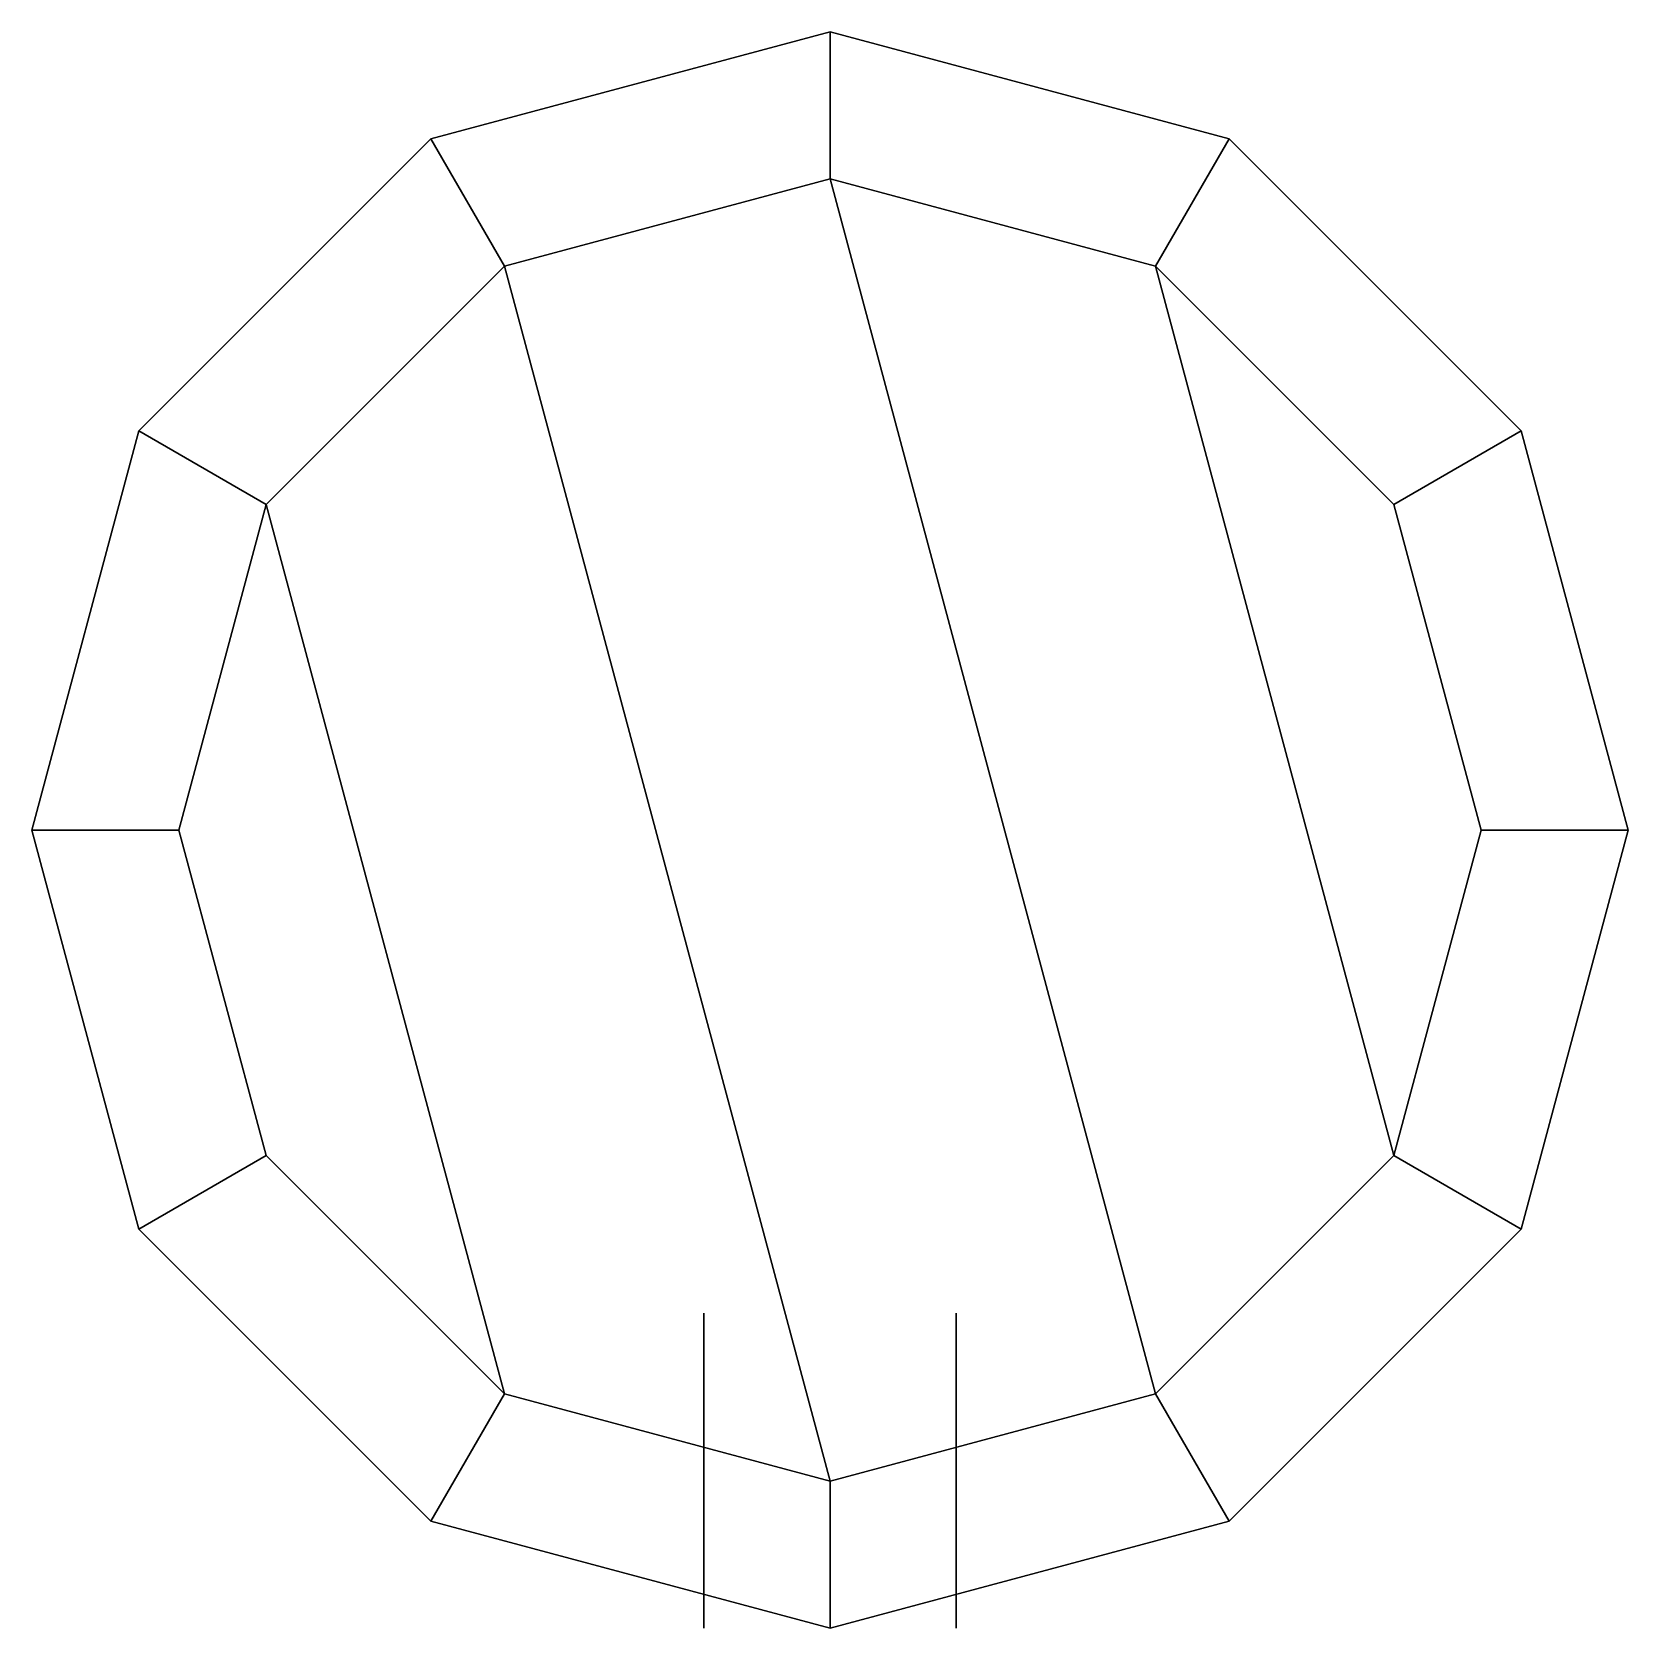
# Model space of a CAD drawing. Extents: x -0.38 to 0.38, y -0.38 to 0.38.
import ezdxf

# ---------------------------------------------------------------- set-up
doc = ezdxf.new("R2010")
doc.units = 0
doc.layers.add('MG_RING', color=3, linetype='CONTINUOUS')

msp = doc.modelspace()

# ---------------------------------------------------------------- linework, layer by layer
at = {"layer": 'MG_RING'}
for points in [[(-0.155, 0.26847, 2.09), (0, 0.31, 2.09), (0, 0.38, 2.09), (-0.19, 0.32909, 2.09)], [(-0.19, 0.32909, 2.09), (0, 0.38, 2.09), (0, 0.38, 2.08), (-0.19, 0.32909, 2.08)], [(0, 0.38, 2.09), (0.19, 0.32909, 2.09), (0.19, 0.32909, 2.08), (0, 0.38, 2.08)], [(0, 0.31, 2.09), (0.155, 0.26847, 2.09), (0.19, 0.32909, 2.09), (0, 0.38, 2.09)], [(-0.32909, 0.19, 2.09), (-0.19, 0.32909, 2.09), (-0.19, 0.32909, 2.08), (-0.32909, 0.19, 2.08)], [(-0.26847, 0.155, 2.09), (-0.155, 0.26847, 2.09), (-0.19, 0.32909, 2.09), (-0.32909, 0.19, 2.09)], [(0.155, 0.26847, 2.09), (0.26847, 0.155, 2.09), (0.32909, 0.19, 2.09), (0.19, 0.32909, 2.09)], [(0.19, 0.32909, 2.09), (0.32909, 0.19, 2.09), (0.32909, 0.19, 2.08), (0.19, 0.32909, 2.08)], [(0, 0.31, 2.09), (-0.155, 0.26847, 2.09), (-0.155, 0.26847, 1.96), (0, 0.31, 1.96)], [(0.155, -0.26847, 1.96), (0, 0.31, 1.96), (-0.155, 0.26847, 1.96), (0, -0.31, 1.96)], [(0.155, 0.26847, 2.09), (0, 0.31, 2.09), (0, 0.31, 1.96), (0.155, 0.26847, 1.96)], [(0.26847, -0.155, 1.96), (0.155, 0.26847, 1.96), (0, 0.31, 1.96), (0.155, -0.26847, 1.96)], [(-0.155, 0.26847, 2.09), (-0.26847, 0.155, 2.09), (-0.26847, 0.155, 1.96), (-0.155, 0.26847, 1.96)], [(0, -0.31, 1.96), (-0.155, 0.26847, 1.96), (-0.26847, 0.155, 1.96), (-0.155, -0.26847, 1.96)], [(0.26847, 0.155, 2.09), (0.155, 0.26847, 2.09), (0.155, 0.26847, 1.96), (0.26847, 0.155, 1.96)], [(0.31, 0, 1.96), (0.26847, 0.155, 1.96), (0.155, 0.26847, 1.96), (0.26847, -0.155, 1.96)], [(-0.38, 0, 2.09), (-0.32909, 0.19, 2.09), (-0.32909, 0.19, 2.08), (-0.38, 0, 2.08)], [(-0.31, 0, 2.09), (-0.26847, 0.155, 2.09), (-0.32909, 0.19, 2.09), (-0.38, 0, 2.09)], [(0.26847, 0.155, 2.09), (0.31, 0, 2.09), (0.38, 0, 2.09), (0.32909, 0.19, 2.09)], [(0.32909, 0.19, 2.09), (0.38, 0, 2.09), (0.38, 0, 2.08), (0.32909, 0.19, 2.08)], [(-0.26847, 0.155, 2.09), (-0.31, 0, 2.09), (-0.31, 0, 1.96), (-0.26847, 0.155, 1.96)], [(-0.155, -0.26847, 1.96), (-0.26847, 0.155, 1.96), (-0.31, 0, 1.96), (-0.26847, -0.155, 1.96)], [(0.31, 0, 2.09), (0.26847, 0.155, 2.09), (0.26847, 0.155, 1.96), (0.31, 0, 1.96)], [(-0.32909, -0.19, 2.09), (-0.38, 0, 2.09), (-0.38, 0, 2.08), (-0.32909, -0.19, 2.08)], [(-0.26847, -0.155, 2.09), (-0.31, 0, 2.09), (-0.38, 0, 2.09), (-0.32909, -0.19, 2.09)], [(-0.31, 0, 2.09), (-0.26847, -0.155, 2.09), (-0.26847, -0.155, 1.96), (-0.31, 0, 1.96)], [(0.26847, -0.155, 2.09), (0.31, 0, 2.09), (0.31, 0, 1.96), (0.26847, -0.155, 1.96)], [(0.31, 0, 2.09), (0.26847, -0.155, 2.09), (0.32909, -0.19, 2.09), (0.38, 0, 2.09)], [(0.38, 0, 2.09), (0.32909, -0.19, 2.09), (0.32909, -0.19, 2.08), (0.38, 0, 2.08)], [(-0.155, -0.26847, 2.09), (-0.26847, -0.155, 2.09), (-0.32909, -0.19, 2.09), (-0.19, -0.32909, 2.09)], [(-0.26847, -0.155, 2.09), (-0.155, -0.26847, 2.09), (-0.155, -0.26847, 1.96), (-0.26847, -0.155, 1.96)], [(0.155, -0.26847, 2.09), (0.26847, -0.155, 2.09), (0.26847, -0.155, 1.96), (0.155, -0.26847, 1.96)], [(0.26847, -0.155, 2.09), (0.155, -0.26847, 2.09), (0.19, -0.32909, 2.09), (0.32909, -0.19, 2.09)], [(-0.19, -0.32909, 2.09), (-0.32909, -0.19, 2.09), (-0.32909, -0.19, 2.08), (-0.19, -0.32909, 2.08)], [(0.32909, -0.19, 2.09), (0.19, -0.32909, 2.09), (0.19, -0.32909, 2.08), (0.32909, -0.19, 2.08)], [(-0.06, -0.37, 2.37), (-0.06, -0.38, 2.09), (-0.06, -0.23, 2.09), (-0.06, -0.31, 2.37)], [(0.06, -0.37, 2.37), (0.06, -0.38, 2.09), (0.06, -0.23, 2.09), (0.06, -0.31, 2.37)], [(0, -0.31, 2.09), (-0.155, -0.26847, 2.09), (-0.19, -0.32909, 2.09), (0, -0.38, 2.09)], [(-0.155, -0.26847, 2.09), (0, -0.31, 2.09), (0, -0.31, 1.96), (-0.155, -0.26847, 1.96)], [(0, -0.31, 2.09), (0.155, -0.26847, 2.09), (0.155, -0.26847, 1.96), (0, -0.31, 1.96)], [(0.155, -0.26847, 2.09), (0, -0.31, 2.09), (0, -0.38, 2.09), (0.19, -0.32909, 2.09)], [(0, -0.38, 2.09), (-0.19, -0.32909, 2.09), (-0.19, -0.32909, 2.08), (0, -0.38, 2.08)], [(0.19, -0.32909, 2.09), (0, -0.38, 2.09), (0, -0.38, 2.08), (0.19, -0.32909, 2.08)]]:
    msp.add_3dface(points, dxfattribs=at)

doc.saveas('drawing.dxf')
